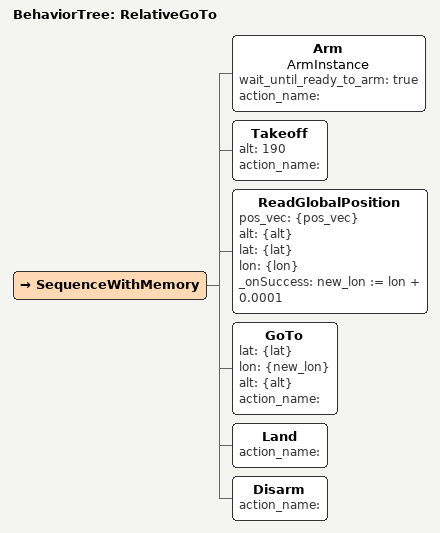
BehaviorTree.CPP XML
<?xml version="1.0" encoding="UTF-8"?>
<root BTCPP_format="4"
      main_tree_to_execute="RelativeGoTo">
  <BehaviorTree ID="RelativeGoTo">
    <SequenceWithMemory>
      <Arm name="ArmInstance"
           wait_until_ready_to_arm="true"
           action_name=""/>
      <Takeoff alt="190"
               action_name=""/>
      <ReadGlobalPosition pos_vec="{pos_vec}"
                          alt="{alt}"
                          lat="{lat}"
                          lon="{lon}"
                          _onSuccess="new_lon := lon + 0.0001"/>
      <GoTo lat="{lat}"
            lon="{new_lon}"
            alt="{alt}"
            action_name=""/>
      <Land action_name=""/>
      <Disarm action_name=""/>
    </SequenceWithMemory>
  </BehaviorTree>

</root>
